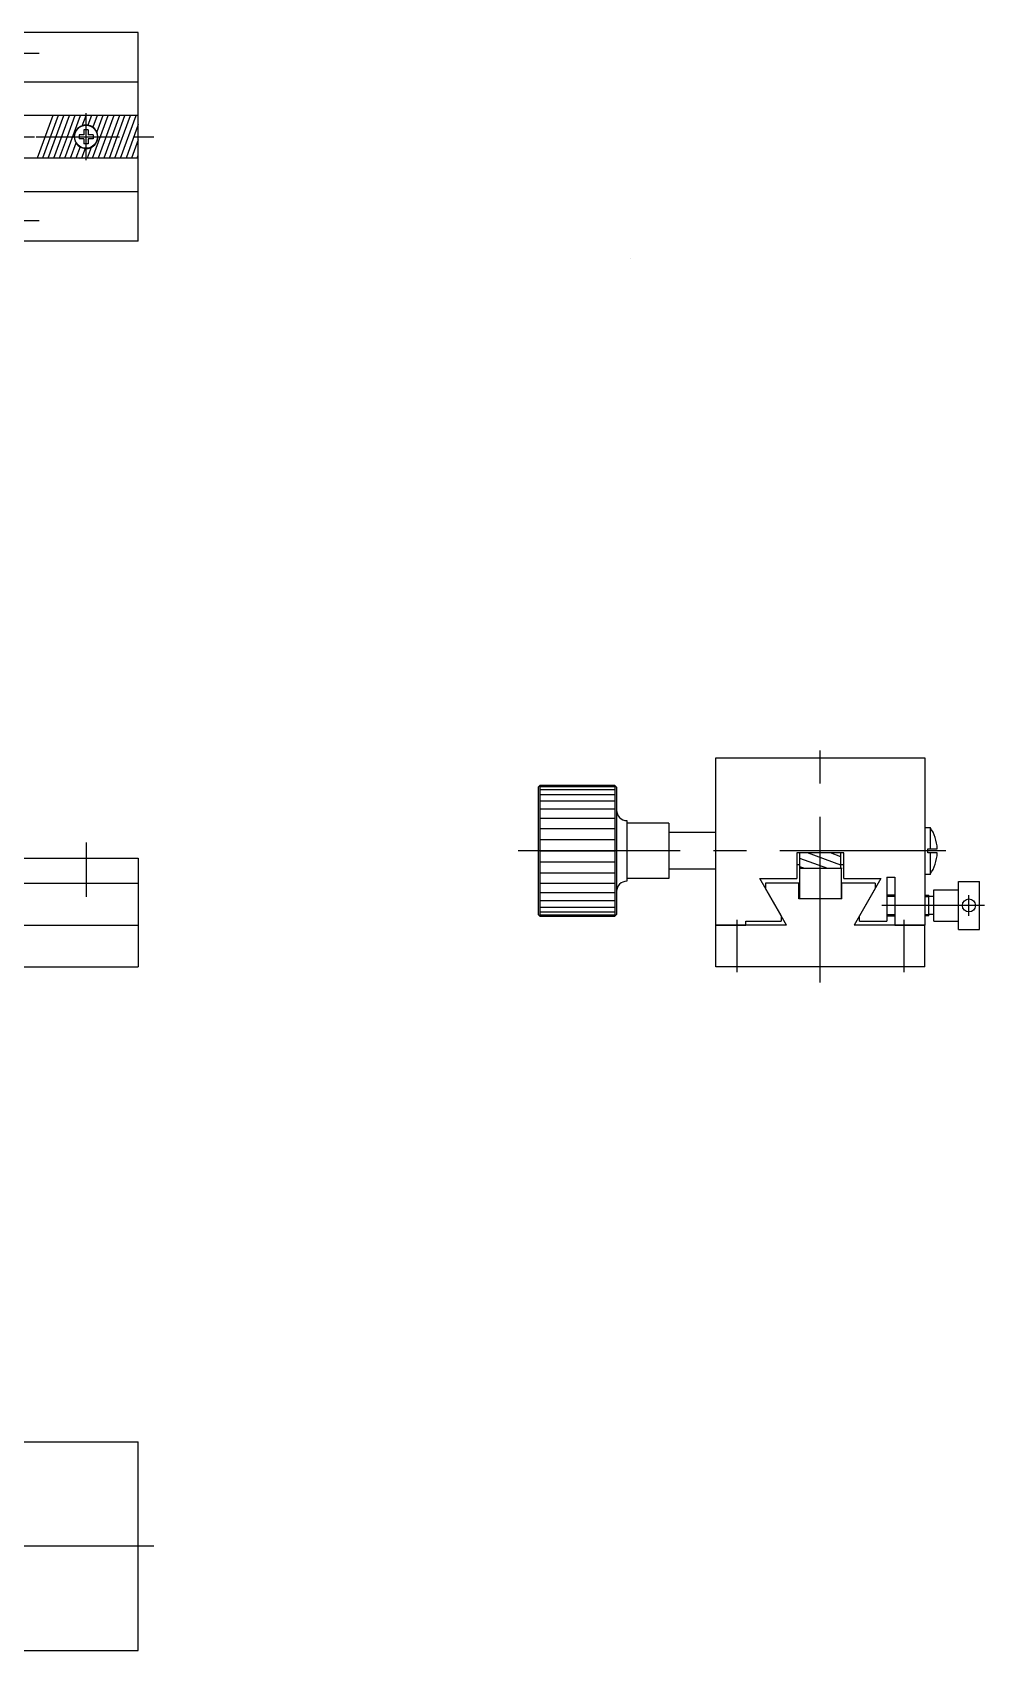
# Model space of a CAD drawing. Extents: x 10 to 512, y 10 to 372.
# Drawn here: x 329.7 to 512, y 50 to 359.8 of the extents above; entities that cross this region are included whole.
import ezdxf

# ---------------------------------------------------------------- set-up
doc = ezdxf.new("R2010")
doc.units = 0
doc.linetypes.add('CENTER', pattern=[50.8, 31.75, -6.35, 6.35, -6.35])
doc.layers.get('0').update_dxf_attribs({"linetype": 'CONTINUOUS'})
doc.layers.add('CENTER', color=1, linetype='CENTER')

msp = doc.modelspace()

# ---------------------------------------------------------------- linework, layer by layer
at = {"color": 7, "linetype": 'CONTINUOUS'}
for p, q in [((350, 359.84), (150, 359.84)), ((350, 342.2), (350, 359.84)), ((300, 350.34), (350, 350.34)), ((350, 343.94), (300, 343.94)), ((341.06, 343.94), (333.45, 343.94)), ((342.12, 343.94), (341.06, 343.94)), ((343.18, 343.94), (342.12, 343.94)), ((344.25, 343.94), (343.18, 343.94)), ((345.31, 343.94), (344.25, 343.94)), ((346.38, 343.94), (345.31, 343.94)), ((347.44, 343.94), (346.38, 343.94)), ((348.51, 343.94), (347.44, 343.94)), ((349.57, 343.94), (348.51, 343.94)), ((340.4, 341.19), (339.6, 341.19)), ((339.6, 341.19), (339.6, 340.24)), ((340.4, 341.19), (340.4, 340.24)), ((350, 339.27), (350, 342.2)), ((338.65, 340.24), (338.65, 339.44)), ((339.6, 340.24), (338.65, 340.24)), ((339.6, 339.44), (338.65, 339.44)), ((339.6, 339.44), (339.6, 338.49)), ((340.4, 338.49), (339.6, 338.49)), ((341.35, 340.24), (340.4, 340.24)), ((341.35, 339.44), (340.4, 339.44)), ((340.4, 339.44), (340.4, 338.49)), ((341.35, 340.24), (341.35, 339.44)), ((350, 336.35), (350, 339.27)), ((330.62, 335.74), (300, 335.74)), ((331.69, 335.74), (330.62, 335.74)), ((332.75, 335.74), (331.69, 335.74)), ((347.65, 335.74), (332.75, 335.74)), ((333.81, 335.74), (333.45, 335.74)), ((334.88, 335.74), (333.81, 335.74)), ((335.94, 335.74), (334.88, 335.74)), ((337.01, 335.74), (335.94, 335.74)), ((338.07, 335.74), (337.01, 335.74)), ((339.14, 335.74), (338.07, 335.74)), ((340.2, 335.74), (339.14, 335.74)), ((341.26, 335.74), (340.2, 335.74)), ((342.33, 335.74), (341.26, 335.74)), ((343.39, 335.74), (342.33, 335.74)), ((344.46, 335.74), (343.39, 335.74)), ((345.52, 335.74), (344.46, 335.74)), ((346.58, 335.74), (345.52, 335.74)), ((348.71, 335.74), (347.65, 335.74)), ((349.78, 335.74), (348.71, 335.74)), ((350, 335.74), (349.78, 335.74)), ((350, 335.74), (350, 336.35)), ((350, 329.71), (350, 335.74)), ((300.95, 329.34), (350, 329.34)), ((350, 325.59), (350, 329.71)), ((350, 319.84), (350, 325.59)), ((350, 319.84), (350, 324.24)), ((350, 319.84), (150, 319.84)), ((444.15, 316.57), (444.15, 316.57)), ((460.53, 207.72), (460.53, 220.92)), ((460.53, 220.92), (480.53, 220.92)), ((460.53, 188.92), (460.53, 220.92)), ((480.53, 220.92), (500.53, 220.92)), ((500.53, 220.92), (500.53, 194.67)), ((426.53, 215.32), (426.83, 215.62)), ((426.53, 215.32), (426.53, 190.92)), ((441.23, 215.62), (426.83, 215.62)), ((426.83, 215.62), (426.83, 215.57)), ((426.83, 215.57), (426.83, 215.43)), ((426.83, 215.43), (426.83, 215.19)), ((426.83, 215.19), (426.83, 214.86)), ((426.83, 214.86), (426.83, 214.45)), ((426.83, 214.45), (426.83, 214.43)), ((426.83, 214.43), (426.83, 213.86)), ((426.83, 213.86), (426.83, 213.36)), ((441.23, 215.62), (441.53, 215.32)), ((441.23, 215.62), (441.23, 215.57)), ((441.23, 215.57), (441.23, 215.43)), ((441.23, 215.43), (441.23, 215.19)), ((441.23, 215.19), (441.23, 214.86)), ((441.23, 214.86), (441.23, 214.45)), ((441.23, 214.45), (441.23, 214.43)), ((441.23, 214.43), (441.23, 213.94)), ((441.23, 213.94), (441.23, 213.86)), ((441.23, 213.86), (441.23, 213.36)), ((441.53, 215.32), (441.53, 204.29)), ((426.83, 213.36), (426.83, 212.94)), ((426.83, 212.94), (426.83, 212.69)), ((426.83, 212.69), (426.83, 211.96)), ((426.83, 211.96), (426.83, 211.69)), ((426.83, 211.69), (426.83, 211.15)), ((426.83, 211.15), (426.83, 210.29)), ((441.23, 213.36), (441.23, 212.94)), ((441.23, 212.94), (441.23, 212.69)), ((441.23, 212.69), (441.23, 211.96)), ((441.23, 211.96), (441.23, 211.69)), ((441.23, 211.69), (441.23, 211.15)), ((441.23, 211.15), (441.23, 210.29)), ((426.83, 210.29), (426.83, 210.15)), ((426.83, 210.15), (426.83, 209.37)), ((426.83, 209.37), (426.83, 208.4)), ((426.83, 208.4), (426.83, 208.37)), ((426.83, 208.37), (426.83, 207.39)), ((441.23, 210.29), (441.23, 210.15)), ((441.23, 210.15), (441.23, 209.37)), ((441.23, 209.37), (441.23, 208.4)), ((441.23, 208.4), (441.23, 208.37)), ((441.23, 208.37), (441.23, 207.39)), ((443.53, 208.92), (443.53, 197.32)), ((451.53, 208.42), (443.53, 208.42)), ((451.53, 208.42), (451.53, 206.62)), ((460.53, 206.62), (460.53, 207.72)), ((460.53, 206.62), (460.53, 207.72)), ((500.53, 207.72), (500.53, 198.52)), ((500.53, 207.62), (501.54, 207.62)), ((501.54, 207.62), (501.54, 203.52)), ((426.83, 207.39), (426.83, 206.39)), ((426.83, 206.39), (426.83, 206.35)), ((426.83, 206.35), (426.83, 205.29)), ((426.83, 205.29), (426.83, 204.29)), ((441.23, 207.39), (441.23, 206.39)), ((441.23, 206.39), (441.23, 205.29)), ((441.23, 205.29), (441.23, 204.29)), ((451.53, 206.62), (451.53, 205.12)), ((460.53, 206.62), (451.53, 206.62)), ((451.53, 205.12), (451.53, 201.12)), ((460.53, 205.12), (460.53, 206.62)), ((460.53, 205.12), (460.53, 206.62)), ((460.53, 201.12), (460.53, 205.12)), ((460.53, 201.12), (460.53, 205.12)), ((300, 201.72), (350, 201.72)), ((350, 201.72), (350, 188.92)), ((426.83, 204.29), (426.83, 203.12)), ((426.83, 203.12), (426.83, 190.62)), ((426.83, 201.95), (426.83, 190.62)), ((426.83, 201.95), (426.83, 200.95)), ((441.23, 204.29), (441.23, 204.21)), ((441.23, 204.21), (441.23, 203.12)), ((441.23, 203.12), (441.23, 190.62)), ((441.23, 202.03), (441.23, 201.95)), ((441.23, 201.95), (441.23, 190.62)), ((441.23, 201.95), (441.23, 200.95)), ((441.53, 204.29), (441.53, 193.42)), ((441.53, 201.95), (441.53, 190.92)), ((441.53, 201.95), (441.53, 190.92)), ((476.48, 202.72), (476.03, 202.72)), ((476.03, 202.72), (476.03, 200.47)), ((476.58, 202.72), (476.48, 202.72)), ((476.58, 201.68), (476.58, 202.72)), ((478.1, 202.72), (476.58, 202.72)), ((476.58, 200.47), (476.58, 201.68)), ((482.48, 202.72), (478.1, 202.72)), ((484.48, 202.72), (482.48, 202.72)), ((484.48, 201.99), (484.48, 202.72)), ((484.73, 202.72), (484.48, 202.72)), ((484.48, 200.47), (484.48, 201.99)), ((485.03, 202.72), (484.73, 202.72)), ((485.03, 200.47), (485.03, 202.72)), ((501.13, 202.72), (501.13, 203.52)), ((501.13, 203.52), (502.92, 203.52)), ((502.92, 202.72), (501.13, 202.72)), ((501.54, 202.72), (501.54, 198.62)), ((426.83, 200.95), (426.83, 199.88)), ((426.83, 199.88), (426.83, 199.84)), ((426.83, 199.84), (426.83, 198.84)), ((426.83, 198.84), (426.83, 197.87)), ((441.23, 200.95), (441.23, 199.88)), ((441.23, 199.88), (441.23, 199.84)), ((441.23, 199.84), (441.23, 198.84)), ((441.23, 198.84), (441.23, 197.87)), ((451.53, 201.12), (451.53, 199.62)), ((451.53, 199.62), (451.53, 197.82)), ((460.53, 199.62), (451.53, 199.62)), ((460.53, 199.62), (460.53, 201.12)), ((460.53, 199.62), (460.53, 201.12)), ((460.53, 198.52), (460.53, 199.62)), ((460.53, 198.52), (460.53, 199.62)), ((476.03, 200.47), (476.03, 197.82)), ((476.58, 200.47), (476.03, 200.47)), ((476.53, 199.72), (476.53, 193.92)), ((476.58, 199.72), (476.53, 199.72)), ((476.58, 199.72), (476.53, 199.72)), ((476.58, 200.08), (476.58, 200.47)), ((476.58, 199.72), (476.58, 200.08)), ((477.57, 199.72), (476.58, 199.72)), ((481.95, 199.72), (477.57, 199.72)), ((484.48, 199.72), (481.95, 199.72)), ((485.03, 200.47), (484.48, 200.47)), ((484.48, 200.4), (484.48, 200.47)), ((484.48, 199.72), (484.48, 200.4)), ((484.53, 199.72), (484.48, 199.72)), ((484.53, 199.72), (484.48, 199.72)), ((484.53, 199.72), (484.53, 193.92)), ((484.73, 199.72), (484.53, 199.72)), ((485.03, 197.82), (485.03, 200.47)), ((501.54, 198.62), (500.53, 198.62)), ((300, 196.92), (350, 196.92)), ((426.83, 197.87), (426.83, 197.84)), ((426.83, 197.84), (426.83, 196.87)), ((426.83, 196.87), (426.83, 196.08)), ((426.83, 196.08), (426.83, 195.95)), ((426.83, 195.95), (426.83, 195.08)), ((441.23, 197.87), (441.23, 197.84)), ((441.23, 197.84), (441.23, 196.87)), ((441.23, 196.87), (441.23, 196.08)), ((441.23, 196.08), (441.23, 195.95)), ((441.23, 195.95), (441.23, 195.08)), ((451.53, 197.82), (443.53, 197.82)), ((473.03, 190.77), (468.96, 197.82)), ((468.96, 197.82), (476.03, 197.82)), ((470.03, 196.92), (470.03, 195.89)), ((476.43, 196.92), (470.03, 196.92)), ((474.05, 188.92), (470.03, 195.89)), ((476.43, 193.92), (476.43, 196.92)), ((491.03, 196.92), (484.63, 196.92)), ((484.63, 193.92), (484.63, 196.92)), ((485.03, 197.82), (492.14, 197.82)), ((491.03, 195.91), (486.99, 188.92)), ((492.14, 197.82), (488.03, 190.7)), ((491.03, 196.92), (491.03, 195.91)), ((493.28, 198.12), (494.78, 198.12)), ((493.28, 198.12), (493.28, 194.67)), ((494.78, 198.12), (494.78, 194.67)), ((502.28, 194.67), (502.28, 195.67)), ((502.28, 195.67), (506.98, 195.67)), ((506.98, 197.29), (510.98, 197.29)), ((506.98, 196.13), (506.98, 197.29)), ((506.98, 195.67), (506.98, 196.13)), ((506.98, 189.67), (506.98, 195.67)), ((510.98, 188.05), (510.98, 197.29)), ((426.83, 195.08), (426.83, 194.54)), ((426.83, 194.54), (426.83, 194.28)), ((426.83, 194.28), (426.83, 193.54)), ((426.83, 193.54), (426.83, 193.29)), ((426.83, 193.29), (426.83, 192.88)), ((426.83, 192.88), (426.83, 192.37)), ((426.83, 192.37), (426.83, 191.81)), ((441.23, 195.08), (441.23, 194.54)), ((441.23, 194.54), (441.23, 194.28)), ((441.23, 194.28), (441.23, 193.54)), ((441.23, 193.54), (441.23, 193.29)), ((441.23, 193.29), (441.23, 192.88)), ((441.23, 192.88), (441.23, 192.37)), ((441.23, 192.37), (441.23, 192.29)), ((441.23, 192.29), (441.23, 191.81)), ((441.53, 193.42), (441.53, 190.92)), ((476.53, 193.92), (476.43, 193.92)), ((484.53, 193.92), (476.53, 193.92)), ((484.63, 193.92), (484.53, 193.92)), ((493.28, 194.67), (493.28, 194.39)), ((494.78, 194.67), (493.28, 194.67)), ((493.28, 194.39), (493.28, 189.67)), ((494.78, 194.67), (494.78, 194.39)), ((494.78, 194.39), (494.78, 188.92)), ((500.53, 194.67), (500.53, 194.39)), ((500.53, 194.67), (501.28, 194.67)), ((500.53, 194.67), (500.53, 194.39)), ((500.53, 194.39), (500.53, 188.92)), ((500.53, 194.39), (500.53, 190.94)), ((501.28, 194.39), (501.28, 194.67)), ((501.28, 190.94), (501.28, 194.39)), ((502.28, 194.39), (501.28, 194.39)), ((502.28, 194.67), (502.28, 195.17)), ((502.28, 194.67), (502.28, 195.17)), ((502.28, 194.39), (502.28, 194.67)), ((502.28, 194.39), (502.28, 194.67)), ((502.28, 192.67), (502.28, 194.39)), ((502.28, 192.67), (502.28, 194.39)), ((502.28, 190.94), (502.28, 192.67)), ((426.83, 190.62), (426.53, 190.92)), ((426.83, 190.62), (426.53, 190.92)), ((426.83, 191.81), (426.83, 191.79)), ((426.83, 191.79), (426.83, 191.37)), ((426.83, 191.37), (426.83, 191.04)), ((426.83, 191.04), (426.83, 190.81)), ((426.83, 190.81), (426.83, 190.67)), ((426.83, 190.67), (426.83, 190.62)), ((426.83, 190.62), (441.23, 190.62)), ((426.83, 190.62), (441.23, 190.62)), ((441.23, 191.81), (441.23, 191.79)), ((441.23, 191.79), (441.23, 191.37)), ((441.23, 191.37), (441.23, 191.04)), ((441.23, 191.04), (441.23, 190.81)), ((441.53, 190.92), (441.23, 190.62)), ((441.53, 190.92), (441.23, 190.62)), ((441.23, 190.81), (441.23, 190.67)), ((441.23, 190.67), (441.23, 190.62)), ((466.28, 189.67), (473.03, 189.67)), ((466.28, 188.92), (466.28, 189.67)), ((473.03, 190.7), (473.03, 189.67)), ((488.03, 189.67), (488.03, 190.7)), ((488.03, 189.67), (493.28, 189.67)), ((493.28, 190.94), (493.28, 190.67)), ((493.28, 190.67), (494.78, 190.67)), ((494.78, 190.94), (494.78, 190.67)), ((500.53, 190.94), (500.53, 190.67)), ((501.28, 190.67), (500.53, 190.67)), ((502.28, 190.94), (501.28, 190.94)), ((501.28, 190.67), (501.28, 190.94)), ((502.28, 189.67), (502.28, 190.94)), ((502.28, 190.17), (502.28, 190.67)), ((502.28, 189.67), (506.98, 189.67)), ((506.98, 188.05), (506.98, 189.67)), ((50, 188.92), (350, 188.92)), ((350, 188.92), (350, 180.92)), ((460.53, 180.92), (460.53, 188.92)), ((474.05, 188.92), (460.53, 188.92)), ((460.53, 188.92), (466.28, 188.92)), ((500.53, 188.92), (486.99, 188.92)), ((494.78, 188.92), (500.53, 188.92)), ((500.53, 180.92), (500.53, 188.92)), ((506.98, 188.05), (510.98, 188.05)), ((50, 180.92), (350, 180.92)), ((500.53, 180.92), (460.53, 180.92)), ((203.5, 90), (350, 90)), ((350, 84.25), (350, 90)), ((350, 85.6), (350, 90)), ((350, 55.75), (350, 84.25)), ((350, 55.33), (350, 55.75)), ((350, 50), (350, 55.33)), ((50, 50), (350, 50))]:
    msp.add_line(p, q, dxfattribs=at)
at = {"color": 3, "linetype": 'CONTINUOUS'}
for p, q in [((333.61, 343.94), (330.62, 335.74)), ((334.67, 343.94), (331.69, 335.74)), ((332.75, 335.74), (335.73, 343.94)), ((333.81, 335.74), (336.8, 343.94)), ((335.94, 335.74), (338.93, 343.94)), ((337.86, 343.94), (336.37, 339.84)), ((339.27, 341.97), (339.99, 343.94)), ((341.06, 343.94), (340.37, 342.05)), ((341.26, 335.74), (344.25, 343.94)), ((342.12, 343.94), (341.3, 341.67)), ((343.18, 343.94), (342.04, 340.79)), ((345.31, 343.94), (342.33, 335.74)), ((346.38, 343.94), (343.39, 335.74)), ((344.46, 335.74), (347.44, 343.94)), ((345.52, 335.74), (348.51, 343.94)), ((346.58, 335.74), (349.57, 343.94)), ((350, 342.2), (347.65, 335.74)), ((336.37, 339.84), (334.88, 335.74)), ((337.01, 335.74), (338.08, 338.67)), ((338.86, 337.9), (338.07, 335.74)), ((340.95, 337.8), (340.2, 335.74)), ((350, 339.27), (348.71, 335.74)), ((339.81, 337.59), (339.14, 335.74)), ((349.78, 335.74), (350, 336.35)), ((426.83, 215.43), (441.23, 215.43)), ((426.83, 214.86), (441.23, 214.86)), ((426.83, 213.94), (441.23, 213.94)), ((426.83, 212.69), (441.23, 212.69)), ((426.83, 211.15), (441.23, 211.15)), ((426.83, 209.37), (441.23, 209.37)), ((426.83, 207.39), (441.23, 207.39)), ((426.83, 205.29), (441.23, 205.29)), ((426.83, 203.12), (441.23, 203.12)), ((481.95, 199.72), (476.58, 201.68)), ((484.48, 200.4), (478.1, 202.72)), ((484.48, 201.99), (482.48, 202.72)), ((441.23, 200.95), (426.83, 200.95)), ((441.23, 198.84), (426.83, 198.84)), ((477.57, 199.72), (476.58, 200.08)), ((441.23, 196.87), (426.83, 196.87)), ((441.23, 195.08), (426.83, 195.08)), ((441.23, 193.54), (426.83, 193.54)), ((441.23, 192.29), (426.83, 192.29)), ((494.78, 194.39), (493.28, 194.39)), ((500.53, 194.39), (501.28, 194.39)), ((441.23, 191.37), (426.83, 191.37)), ((441.23, 190.81), (426.83, 190.81)), ((493.28, 190.94), (494.78, 190.94)), ((500.53, 190.94), (501.28, 190.94))]:
    msp.add_line(p, q, dxfattribs=at)
at = {"color": 7, "linetype": 'CONTINUOUS'}
for centre, radius in [((340, 339.84), 2.2), ((508.98, 192.67), 1.25)]:
    msp.add_circle(centre, radius, dxfattribs=at)
for centre, radius, start, end in [((340, 339.84), 2.25, 108.8109, 180), ((340, 339.84), 2.25, 80.5042, 108.8109), ((340, 339.84), 2.25, 54.8031, 80.5042), ((340, 339.84), 2.25, 25.0426, 54.8031), ((340, 339.84), 2.25, 180, 211.1891), ((340, 339.84), 2.25, 211.1891, 265.1969), ((340, 339.84), 2.25, 265.1969, 294.9574), ((340, 339.84), 2.25, 294.9574, 25.0426), ((443.53, 210.92), 2, 180, 270), ((494.93, 203.12), 8, 2.866, 34.2289), ((494.93, 203.12), 8, 325.7711, 357.134), ((443.53, 195.32), 2, 90, 180)]:
    msp.add_arc(centre, radius, start, end, dxfattribs=at)
at = {"layer": 'CENTER', "color": 1, "linetype": 'CENTER'}
for p, q in [((69, 355.84), (331, 355.84)), ((340, 335.34), (340, 344.34)), ((340, 335.34), (340, 344.34)), ((146, 339.84), (353, 339.84)), ((330.45, 339.84), (336.37, 339.84)), ((336.37, 339.84), (339.56, 339.84)), ((340.46, 339.84), (346.38, 339.84)), ((69, 323.84), (331, 323.84)), ((480.53, 177.92), (480.53, 223.92)), ((340, 204.72), (340, 194.34)), ((504.53, 203.12), (422.71, 203.12)), ((441.23, 203.12), (426.83, 203.12)), ((511.98, 192.67), (492.28, 192.67)), ((508.98, 190.67), (508.98, 194.67)), ((464.53, 189.92), (464.53, 179.92)), ((496.53, 189.92), (496.53, 179.92)), ((353, 70), (44, 70))]:
    msp.add_line(p, q, dxfattribs=at)

doc.saveas('drawing.dxf')
